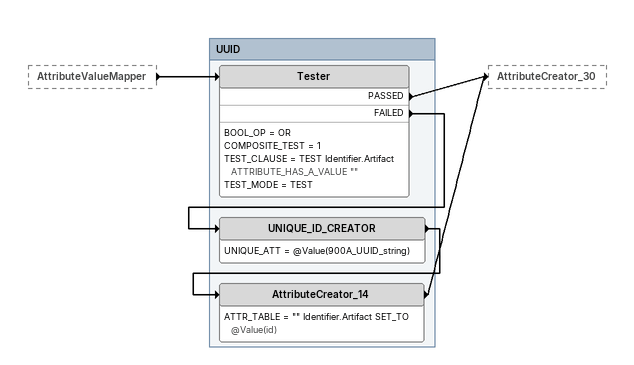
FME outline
AttributeValueMapper [outside]
    -> Tester

Bookmark: UUID
Tester
    BOOL_OP = OR
    COMPOSITE_TEST = 1
    TEST_CLAUSE = TEST Identifier.Artifact ATTRIBUTE_HAS_A_VALUE ""
    TEST_MODE = TEST
    PASSED -> AttributeCreator_30
    FAILED -> UNIQUE_ID_CREATOR
UNIQUE_ID_CREATOR
    UNIQUE_ATT = @Value(900A_UUID_string)
    -> AttributeCreator_14
AttributeCreator_14
    ATTR_TABLE = "" Identifier.Artifact SET_TO @Value(id)
    -> AttributeCreator_30
